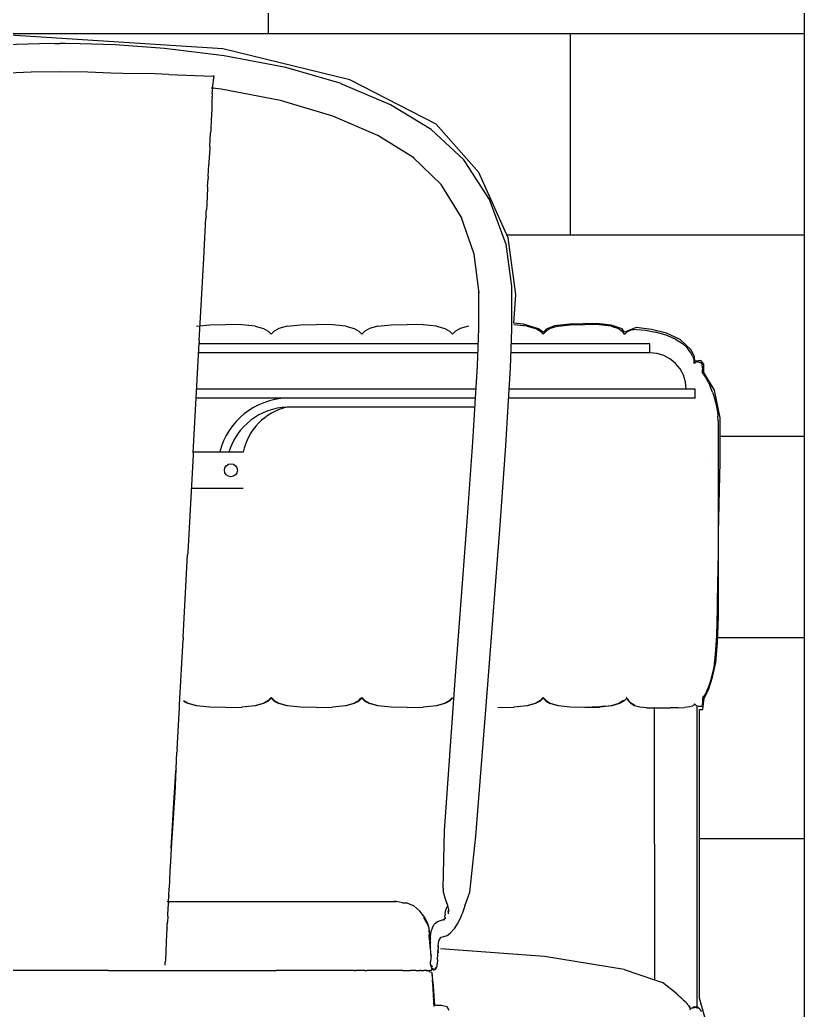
# Model space of a CAD drawing. Header units: millimetres. Extents: x 106699 to 122058, y 158555 to 162844.
# Drawn here: x 108601.27 to 108638.19, y 159706.25 to 159752.91 of the extents above; entities that cross this region are included whole.
import ezdxf

# ---------------------------------------------------------------- set-up
doc = ezdxf.new("R2010")
doc.units = ezdxf.units.MM
doc.layers.add('ahsap kesit on', color=40, linetype='Continuous', lineweight=20)
doc.layers.add('area', color=200, linetype='Continuous', plot=False)
doc.layers.add('S2000-002 Çizgi', color=7, linetype='Continuous')

# ---------------------------------------------------------------- blocks, each defined once
blk = doc.blocks.new('A$C058531cf')
at = {"layer": 'S2000-002 Çizgi'}
for p, q in [((104.031, 85.468), (102.394, 85.407)), ((104.741, 85.482), (104.031, 85.468)), ((104.741, 85.482), (104.986, 85.477)), ((105.232, 85.482), (104.986, 85.477)), ((105.941, 85.468), (105.232, 85.482)), ((107.579, 85.407), (105.941, 85.468)), ((109.915, 85.236), (107.579, 85.407)), ((112.718, 84.892), (109.915, 85.236)), ((115.612, 84.35), (112.718, 84.892)), ((103.639, 84.12), (102.56, 84.085)), ((104.968, 84.142), (103.639, 84.12)), ((106.297, 84.12), (104.968, 84.142)), ((107.376, 84.085), (106.297, 84.12)), ((107.954, 84.07), (107.376, 84.085)), ((109.476, 84.043), (107.954, 84.07)), ((109.783, 84.035), (109.476, 84.043)), ((110.118, 84.023), (109.783, 84.035)), ((110.118, 84.023), (112.176, 83.938)), ((118.222, 83.584), (115.612, 84.35)), ((112.198, 83.937), (112.176, 83.938)), ((112.189, 83.503), (112.199, 83.615)), ((112.217, 83.937), (112.198, 83.937)), ((112.199, 83.615), (112.21, 83.706)), ((112.21, 83.706), (112.219, 83.777)), ((112.232, 83.937), (112.217, 83.937)), ((112.219, 83.777), (112.226, 83.83)), ((112.226, 83.83), (112.232, 83.874)), ((112.238, 83.936), (112.232, 83.937)), ((112.235, 83.895), (112.232, 83.874)), ((112.235, 83.895), (112.236, 83.904)), ((112.236, 83.904), (112.238, 83.914)), ((112.24, 83.933), (112.238, 83.936)), ((112.238, 83.914), (112.239, 83.922)), ((112.239, 83.922), (112.24, 83.928)), ((112.24, 83.928), (112.24, 83.933)), ((118.259, 83.567), (118.222, 83.584)), ((120.551, 82.592), (118.259, 83.567)), ((112.129, 83.377), (112.11, 83.379)), ((112.161, 83.373), (112.147, 83.374)), ((112.157, 83.116), (112.15, 82.995)), ((112.157, 83.12), (112.158, 83.133)), ((112.157, 83.116), (112.157, 83.12)), ((112.158, 83.133), (112.168, 83.246)), ((112.168, 83.246), (112.178, 83.371)), ((112.178, 83.371), (112.169, 83.372)), ((112.178, 83.377), (112.189, 83.503)), ((112.178, 83.371), (112.178, 83.377)), ((112.581, 83.32), (112.178, 83.371)), ((115.368, 82.792), (112.581, 83.32)), ((112.14, 82.8), (112.137, 82.577)), ((112.148, 82.939), (112.14, 82.8)), ((112.148, 82.939), (112.15, 82.995)), ((117.835, 82.057), (115.368, 82.792)), ((122.462, 81.431), (120.551, 82.592)), ((112.129, 82.448), (112.117, 82.053)), ((112.137, 82.577), (112.129, 82.448)), ((112.111, 81.938), (112.084, 81.379)), ((112.117, 82.053), (112.111, 81.938)), ((119.947, 81.143), (117.835, 82.057)), ((112.043, 80.629), (112.077, 81.271)), ((112.084, 81.379), (112.077, 81.271)), ((123.996, 79.994), (122.462, 81.431)), ((121.591, 80.125), (119.947, 81.143)), ((112.037, 80.527), (112.002, 79.878)), ((112.043, 80.629), (112.037, 80.527)), ((112.002, 79.878), (111.997, 79.782)), ((121.665, 80.08), (121.591, 80.125)), ((122.927, 78.836), (121.591, 80.125)), ((124.036, 79.941), (123.996, 79.994)), ((125.202, 78.132), (124.036, 79.941)), ((111.966, 79.213), (111.997, 79.782)), ((111.939, 78.717), (111.961, 79.122)), ((111.966, 79.213), (111.961, 79.122)), ((111.934, 78.63), (111.918, 78.325)), ((111.939, 78.717), (111.934, 78.63)), ((123.872, 77.31), (122.927, 78.836)), ((111.899, 77.972), (111.894, 77.888)), ((111.913, 78.241), (111.899, 77.972)), ((111.918, 78.325), (111.913, 78.241)), ((125.944, 76.14), (125.202, 78.132)), ((111.864, 77.332), (111.876, 77.562)), ((111.876, 77.562), (111.881, 77.645)), ((111.894, 77.888), (111.881, 77.645)), ((111.776, 75.713), (111.859, 77.249)), ((111.864, 77.332), (111.859, 77.249)), ((123.926, 77.224), (123.872, 77.31)), ((124.492, 75.547), (123.872, 77.31)), ((125.984, 76.016), (125.944, 76.14)), ((111.545, 71.468), (111.771, 75.628)), ((111.771, 75.628), (111.776, 75.713)), ((126.255, 74.025), (125.984, 76.016)), ((124.705, 73.842), (124.492, 75.547)), ((124.702, 72.048), (124.705, 73.842)), ((124.718, 73.735), (124.705, 73.842)), ((126.257, 72.089), (126.255, 74.025)), ((124.635, 70.284), (124.702, 72.048)), ((126.19, 70.189), (126.255, 72.015)), ((126.255, 72.015), (126.257, 72.089)), ((111.545, 71.468), (111.54, 71.377)), ((111.259, 66.196), (111.54, 71.377)), ((124.675, 71.326), (111.537, 71.326)), ((132.758, 71.326), (126.23, 71.326)), ((124.659, 70.901), (111.514, 70.901)), ((132.758, 70.901), (126.215, 70.901)), ((124.532, 68.514), (124.635, 70.284)), ((126.086, 68.391), (126.19, 70.189)), ((124.572, 69.199), (111.422, 69.199)), ((134.885, 69.199), (126.133, 69.199)), ((124.548, 68.774), (111.399, 68.774)), ((134.885, 68.774), (126.108, 68.774)), ((124.522, 68.348), (115.689, 68.348)), ((124.419, 66.688), (124.532, 68.514)), ((125.972, 66.543), (126.086, 68.391)), ((124.152, 62.961), (124.419, 66.688)), ((125.702, 62.79), (125.972, 66.543)), ((111.253, 66.098), (111.004, 61.497)), ((111.259, 66.196), (111.253, 66.098)), ((113.613, 66.221), (111.26, 66.221)), ((113.613, 64.519), (111.168, 64.519)), ((123.586, 55.486), (124.152, 62.961)), ((125.132, 55.276), (125.702, 62.79)), ((110.787, 57.502), (110.998, 61.391)), ((111.004, 61.497), (110.998, 61.391)), ((110.787, 57.502), (110.78, 57.387)), ((110.615, 54.343), (110.78, 57.387)), ((123.095, 48.388), (123.586, 55.486)), ((124.559, 48.134), (125.132, 55.276)), ((110.5, 52.214), (110.608, 54.217)), ((110.608, 54.217), (110.615, 54.343)), ((110.45, 51.308), (110.492, 52.097)), ((110.5, 52.214), (110.492, 52.097)), ((110.354, 49.701), (110.423, 50.931)), ((110.43, 50.944), (110.403, 50.44)), ((110.423, 50.931), (110.443, 51.241)), ((110.443, 51.241), (110.43, 50.944)), ((110.45, 51.308), (110.443, 51.241)), ((110.403, 50.44), (110.36, 49.697)), ((110.36, 49.697), (110.23, 47.568)), ((110.29, 48.612), (110.354, 49.701)), ((110.23, 47.568), (110.29, 48.612)), ((123.026, 45.682), (123.095, 48.388)), ((124.276, 45.498), (124.559, 48.134)), ((110.226, 47.559), (110.191, 46.931)), ((110.23, 47.568), (110.226, 47.559)), ((110.188, 46.917), (110.166, 46.501)), ((110.191, 46.931), (110.188, 46.917)), ((110.163, 46.482), (110.144, 46.073)), ((110.166, 46.501), (110.163, 46.482)), ((110.141, 46.052), (110.125, 45.677)), ((110.144, 46.073), (110.141, 46.052)), ((110.101, 45.051), (110.111, 45.29)), ((110.112, 45.338), (110.111, 45.294)), ((110.111, 45.29), (110.111, 45.294)), ((110.112, 45.338), (110.123, 45.648)), ((110.123, 45.648), (110.125, 45.677)), ((123.026, 45.682), (123.025, 45.561)), ((123.118, 45.217), (123.025, 45.561)), ((124.07, 44.922), (124.276, 45.498)), ((110.037, 45.051), (110.053, 45.051)), ((110.068, 45.051), (110.091, 45.051)), ((110.081, 44.678), (110.098, 44.979)), ((110.097, 45.051), (110.101, 45.051)), ((110.1, 45.023), (110.098, 44.979)), ((110.1, 45.023), (110.101, 45.051)), ((110.101, 45.051), (120.685, 45.051)), ((120.685, 45.051), (120.689, 45.049)), ((120.689, 45.049), (120.696, 45.051)), ((120.699, 45.048), (120.694, 45.049)), ((120.696, 45.051), (120.702, 45.048)), ((120.705, 45.048), (120.699, 45.048)), ((120.702, 45.048), (120.699, 45.048)), ((120.702, 45.048), (120.705, 45.048)), ((120.705, 45.048), (120.711, 45.051)), ((120.714, 45.047), (120.71, 45.047)), ((120.711, 45.051), (120.714, 45.047)), ((120.714, 45.047), (120.719, 45.046)), ((120.719, 45.046), (120.721, 45.05)), ((120.725, 45.045), (120.719, 45.046)), ((120.721, 45.05), (120.726, 45.051)), ((120.725, 45.045), (120.721, 45.05)), ((120.725, 45.045), (120.722, 45.046)), ((120.73, 45.046), (120.725, 45.045)), ((120.726, 45.051), (120.732, 45.048)), ((120.732, 45.048), (120.73, 45.046)), ((120.732, 45.048), (120.736, 45.048)), ((120.736, 45.048), (120.74, 45.051)), ((120.74, 45.051), (120.743, 45.047)), ((120.743, 45.047), (120.748, 45.047)), ((120.748, 45.047), (120.75, 45.051)), ((120.752, 45.048), (120.748, 45.047)), ((120.752, 45.048), (120.75, 45.051)), ((120.75, 45.051), (120.755, 45.049)), ((120.758, 45.047), (120.752, 45.048)), ((120.755, 45.049), (120.76, 45.051)), ((120.76, 45.051), (120.758, 45.047)), ((120.762, 45.048), (120.758, 45.047)), ((120.76, 45.051), (120.762, 45.048)), ((120.762, 45.048), (120.767, 45.048)), ((120.767, 45.048), (120.773, 45.051)), ((120.767, 45.048), (120.781, 45.048)), ((120.773, 45.051), (120.778, 45.05)), ((120.778, 45.05), (120.781, 45.048)), ((120.787, 45.051), (120.781, 45.048)), ((120.781, 45.048), (120.784, 45.05)), ((120.784, 45.05), (120.787, 45.051)), ((120.79, 45.049), (120.787, 45.051)), ((120.787, 45.051), (120.793, 45.05)), ((120.793, 45.05), (120.79, 45.049)), ((120.793, 45.05), (120.796, 45.051)), ((120.799, 45.049), (120.793, 45.05)), ((120.796, 45.051), (120.804, 45.051)), ((120.804, 45.051), (120.799, 45.049)), ((120.804, 45.051), (120.823, 45.051)), ((121.119, 44.999), (120.823, 45.051)), ((121.119, 44.999), (121.286, 44.999)), ((121.649, 44.845), (121.286, 44.999)), ((121.933, 44.605), (121.649, 44.845)), ((123.242, 44.868), (123.118, 45.217)), ((123.166, 44.701), (123.242, 44.868)), ((123.292, 44.667), (123.242, 44.868)), ((124.043, 44.85), (123.913, 44.466)), ((124.043, 44.85), (124.07, 44.922)), ((110.061, 44.362), (110.045, 44.082)), ((110.061, 44.362), (110.066, 44.443)), ((110.066, 44.443), (110.068, 44.479)), ((110.068, 44.479), (110.081, 44.678)), ((122.159, 44.299), (121.933, 44.605)), ((123.116, 44.464), (123.107, 44.38)), ((123.121, 44.301), (123.107, 44.38)), ((123.116, 44.464), (123.138, 44.631)), ((123.166, 44.701), (123.138, 44.631)), ((123.26, 44.563), (123.294, 44.658)), ((123.271, 44.47), (123.294, 44.658)), ((123.294, 44.658), (123.292, 44.667)), ((123.3, 44.635), (123.294, 44.658)), ((123.298, 44.627), (123.3, 44.635)), ((123.311, 44.591), (123.298, 44.627)), ((123.834, 44.27), (123.913, 44.466)), ((110.031, 43.809), (110.041, 43.994)), ((110.042, 44.012), (110.041, 44.004)), ((110.041, 43.994), (110.041, 44.004)), ((110.042, 44.012), (110.045, 44.072)), ((110.045, 44.075), (110.045, 44.082)), ((110.045, 44.078), (110.045, 44.082)), ((110.045, 44.072), (110.045, 44.078)), ((110.045, 44.075), (110.045, 44.078)), ((110.045, 44.072), (110.045, 44.075)), ((122.296, 44.004), (122.117, 44.299)), ((122.293, 44.004), (122.117, 44.299)), ((122.296, 44.004), (122.12, 44.299)), ((122.296, 44.004), (122.125, 44.299)), ((122.299, 44.004), (122.125, 44.299)), ((122.299, 44.004), (122.129, 44.299)), ((122.299, 44.004), (122.134, 44.299)), ((122.299, 44.004), (122.137, 44.299)), ((122.305, 44.003), (122.14, 44.299)), ((122.299, 44.004), (122.14, 44.299)), ((122.305, 44.003), (122.144, 44.299)), ((122.305, 44.003), (122.148, 44.299)), ((122.309, 44.004), (122.153, 44.299)), ((122.305, 44.003), (122.153, 44.299)), ((122.309, 44.004), (122.159, 44.299)), ((122.359, 43.797), (122.293, 44.004)), ((122.359, 43.797), (122.296, 44.004)), ((122.359, 43.797), (122.299, 44.004)), ((122.366, 43.795), (122.299, 44.004)), ((122.366, 43.795), (122.305, 44.003)), ((122.366, 43.795), (122.309, 44.004)), ((122.502, 43.795), (122.601, 43.966)), ((122.625, 43.996), (122.601, 43.966)), ((122.625, 43.996), (122.757, 44.116)), ((122.757, 44.116), (122.906, 44.162)), ((122.906, 44.162), (123.048, 44.204)), ((123.026, 44.177), (123.048, 44.204)), ((123.048, 44.204), (123.072, 44.228)), ((123.072, 44.228), (123.113, 44.273)), ((123.089, 44.167), (123.102, 44.237)), ((123.112, 44.26), (123.102, 44.237)), ((123.112, 44.26), (123.113, 44.273)), ((123.113, 44.273), (123.117, 44.278)), ((123.121, 44.301), (123.116, 44.285)), ((123.117, 44.278), (123.116, 44.285)), ((123.123, 44.256), (123.117, 44.278)), ((123.123, 44.256), (123.121, 44.231)), ((123.569, 43.804), (123.698, 43.995)), ((123.698, 43.995), (123.834, 44.27)), ((109.996, 43.175), (110.029, 43.785)), ((110.029, 43.785), (110.03, 43.795)), ((110.031, 43.809), (110.03, 43.795)), ((122.363, 43.795), (122.359, 43.797)), ((122.372, 43.627), (122.359, 43.797)), ((122.36, 43.606), (122.375, 43.528)), ((122.379, 43.627), (122.363, 43.795)), ((122.372, 43.627), (122.363, 43.795)), ((122.379, 43.627), (122.366, 43.795)), ((122.37, 43.438), (122.372, 43.467)), ((122.37, 43.438), (122.371, 43.429)), ((122.371, 43.429), (122.371, 43.425)), ((122.371, 43.425), (122.374, 43.401)), ((122.379, 43.624), (122.372, 43.627)), ((122.376, 43.624), (122.372, 43.627)), ((122.373, 43.49), (122.372, 43.477)), ((122.375, 43.477), (122.372, 43.473)), ((122.372, 43.477), (122.372, 43.473)), ((122.372, 43.477), (122.376, 43.473)), ((122.372, 43.473), (122.372, 43.467)), ((122.372, 43.469), (122.376, 43.473)), ((122.372, 43.467), (122.376, 43.464)), ((122.374, 43.494), (122.373, 43.49)), ((122.377, 43.493), (122.373, 43.49)), ((122.373, 43.49), (122.375, 43.477)), ((122.381, 43.51), (122.374, 43.514)), ((122.374, 43.505), (122.374, 43.514)), ((122.377, 43.499), (122.374, 43.505)), ((122.377, 43.499), (122.374, 43.494)), ((122.376, 43.249), (122.374, 43.401)), ((122.38, 43.391), (122.374, 43.401)), ((122.375, 43.606), (122.379, 43.616)), ((122.375, 43.606), (122.383, 43.565)), ((122.382, 43.529), (122.375, 43.528)), ((122.375, 43.477), (122.383, 43.474)), ((122.375, 43.477), (122.381, 43.472)), ((122.376, 43.624), (122.379, 43.616)), ((122.376, 43.473), (122.381, 43.469)), ((122.376, 43.464), (122.381, 43.411)), ((122.377, 43.493), (122.377, 43.499)), ((122.381, 43.411), (122.377, 43.401)), ((122.38, 43.391), (122.377, 43.401)), ((122.379, 43.624), (122.379, 43.627)), ((122.379, 43.624), (122.379, 43.616)), ((122.379, 43.616), (122.379, 43.606)), ((122.379, 43.606), (122.383, 43.565)), ((122.381, 43.51), (122.383, 43.515)), ((122.381, 43.506), (122.381, 43.51)), ((122.381, 43.506), (122.384, 43.509)), ((122.381, 43.506), (122.381, 43.502)), ((122.385, 43.505), (122.381, 43.502)), ((122.381, 43.497), (122.381, 43.502)), ((122.388, 43.494), (122.381, 43.497)), ((122.383, 43.474), (122.381, 43.469)), ((122.381, 43.469), (122.387, 43.471)), ((122.381, 43.469), (122.382, 43.466)), ((122.381, 43.411), (122.381, 43.401)), ((122.383, 43.565), (122.382, 43.553)), ((122.382, 43.553), (122.384, 43.548)), ((122.383, 43.544), (122.382, 43.536)), ((122.382, 43.536), (122.384, 43.531)), ((122.384, 43.531), (122.382, 43.529)), ((122.384, 43.524), (122.382, 43.529)), ((122.382, 43.529), (122.383, 43.522)), ((122.382, 43.466), (122.387, 43.463)), ((122.384, 43.463), (122.382, 43.466)), ((122.384, 43.548), (122.383, 43.544)), ((122.386, 43.528), (122.383, 43.522)), ((122.383, 43.522), (122.383, 43.515)), ((122.387, 43.51), (122.383, 43.515)), ((122.383, 43.515), (122.387, 43.514)), ((122.384, 43.509), (122.383, 43.515)), ((122.383, 43.474), (122.388, 43.475)), ((122.384, 43.463), (122.383, 43.458)), ((122.383, 43.458), (122.384, 43.455)), ((122.384, 43.531), (122.386, 43.528)), ((122.387, 43.521), (122.384, 43.524)), ((122.384, 43.463), (122.388, 43.459)), ((122.384, 43.455), (122.388, 43.459)), ((122.384, 43.455), (122.389, 43.457)), ((122.384, 43.452), (122.384, 43.455)), ((122.385, 43.505), (122.387, 43.51)), ((122.386, 43.528), (122.387, 43.521)), ((122.386, 43.482), (122.387, 43.49)), ((122.388, 43.475), (122.386, 43.482)), ((122.387, 43.521), (122.387, 43.514)), ((122.387, 43.51), (122.387, 43.514)), ((122.388, 43.507), (122.387, 43.514)), ((122.388, 43.507), (122.387, 43.51)), ((122.387, 43.49), (122.388, 43.494)), ((122.387, 43.471), (122.39, 43.467)), ((122.387, 43.463), (122.39, 43.467)), ((122.387, 43.463), (122.391, 43.46)), ((122.388, 43.459), (122.387, 43.463)), ((122.387, 43.446), (122.391, 43.45)), ((122.388, 43.442), (122.387, 43.446)), ((122.387, 43.446), (122.392, 43.44)), ((122.389, 43.439), (122.387, 43.446)), ((122.388, 43.503), (122.388, 43.507)), ((122.388, 43.497), (122.388, 43.503)), ((122.388, 43.494), (122.388, 43.497)), ((122.389, 43.487), (122.388, 43.494)), ((122.388, 43.481), (122.389, 43.487)), ((122.389, 43.473), (122.388, 43.481)), ((122.388, 43.459), (122.391, 43.46)), ((122.39, 43.467), (122.389, 43.473)), ((122.389, 43.457), (122.391, 43.45)), ((122.39, 43.467), (122.391, 43.46)), ((122.392, 43.44), (122.39, 43.436)), ((122.39, 43.436), (122.392, 43.43)), ((122.391, 43.46), (122.392, 43.454)), ((122.391, 43.46), (122.393, 43.456)), ((122.393, 43.456), (122.391, 43.45)), ((122.392, 43.454), (122.391, 43.45)), ((122.393, 43.426), (122.392, 43.43)), ((122.393, 43.456), (122.396, 43.455)), ((122.393, 43.426), (122.402, 43.395)), ((122.393, 43.426), (122.414, 43.396)), ((122.393, 43.426), (122.41, 43.396)), ((122.396, 43.455), (122.414, 43.396)), ((122.414, 43.346), (122.402, 43.395)), ((122.42, 43.346), (122.41, 43.396)), ((122.426, 43.354), (122.414, 43.396)), ((122.426, 43.354), (122.44, 43.541)), ((122.44, 43.541), (122.487, 43.74)), ((122.502, 43.795), (122.487, 43.74)), ((122.929, 43.369), (123.058, 43.407)), ((123.058, 43.407), (123.207, 43.449)), ((123.207, 43.449), (123.356, 43.565)), ((123.356, 43.565), (123.387, 43.591)), ((123.387, 43.591), (123.534, 43.755)), ((123.534, 43.755), (123.569, 43.804)), ((109.993, 43.116), (109.949, 42.311)), ((109.994, 43.145), (109.993, 43.116)), ((109.996, 43.175), (109.994, 43.145)), ((122.376, 43.249), (122.399, 43.11)), ((122.38, 43.391), (122.38, 43.381)), ((122.38, 43.381), (122.383, 43.279)), ((122.396, 43.108), (122.401, 43.113)), ((122.399, 43.11), (122.396, 43.108)), ((122.397, 43.096), (122.396, 43.108)), ((122.4, 43.096), (122.396, 43.108)), ((122.397, 43.096), (122.397, 43.072)), ((122.398, 43.069), (122.397, 43.072)), ((122.398, 43.055), (122.398, 43.069)), ((122.398, 43.055), (122.408, 43.033)), ((122.399, 43.11), (122.401, 43.113)), ((122.403, 43.096), (122.399, 43.11)), ((122.399, 43.11), (122.4, 43.096)), ((122.4, 43.096), (122.408, 43.033)), ((122.401, 43.113), (122.401, 43.138)), ((122.401, 43.023), (122.406, 43.03)), ((122.403, 43.243), (122.406, 43.249)), ((122.403, 43.243), (122.404, 43.249)), ((122.403, 43.243), (122.403, 43.224)), ((122.403, 43.224), (122.403, 43.228)), ((122.403, 43.216), (122.403, 43.224)), ((122.407, 43.178), (122.403, 43.216)), ((122.403, 43.096), (122.408, 43.033)), ((122.412, 42.993), (122.403, 43.003)), ((122.404, 43.266), (122.404, 43.28)), ((122.404, 43.266), (122.404, 43.269)), ((122.404, 43.253), (122.404, 43.266)), ((122.406, 43.249), (122.404, 43.253)), ((122.406, 43.03), (122.408, 43.033)), ((122.406, 43.03), (122.409, 43.023)), ((122.408, 43.175), (122.407, 43.178)), ((122.409, 43.023), (122.407, 43.019)), ((122.411, 43.008), (122.407, 43.019)), ((122.41, 43.151), (122.408, 43.175)), ((122.408, 43.033), (122.415, 43.044)), ((122.409, 43.023), (122.415, 43.028)), ((122.409, 43.02), (122.415, 43.028)), ((122.409, 43.023), (122.409, 43.02)), ((122.411, 43.008), (122.409, 43.02)), ((122.411, 43.132), (122.41, 43.151)), ((122.41, 43.003), (122.411, 43.008)), ((122.414, 42.997), (122.41, 43.003)), ((122.411, 43.107), (122.411, 43.132)), ((122.417, 43.097), (122.411, 43.107)), ((122.412, 43.004), (122.411, 43.008)), ((122.414, 42.997), (122.412, 43.004)), ((122.414, 43.002), (122.412, 43.004)), ((122.416, 42.984), (122.412, 42.993)), ((122.423, 43.259), (122.414, 43.346)), ((122.419, 43.064), (122.414, 43.059)), ((122.414, 43.059), (122.415, 43.063)), ((122.42, 43.057), (122.414, 43.059)), ((122.414, 43.059), (122.415, 43.057)), ((122.42, 43), (122.414, 43.002)), ((122.414, 42.892), (122.417, 42.971)), ((122.42, 43.077), (122.415, 43.072)), ((122.419, 43.068), (122.415, 43.072)), ((122.415, 43.068), (122.419, 43.072)), ((122.415, 43.072), (122.415, 43.068)), ((122.415, 43.068), (122.416, 43.07)), ((122.415, 43.063), (122.419, 43.068)), ((122.415, 43.063), (122.415, 43.068)), ((122.42, 43.06), (122.415, 43.063)), ((122.415, 43.057), (122.42, 43.06)), ((122.42, 43.053), (122.415, 43.057)), ((122.416, 43.05), (122.415, 43.057)), ((122.415, 43.044), (122.42, 43.049)), ((122.415, 43.031), (122.42, 43.035)), ((122.415, 43.031), (122.416, 43.034)), ((122.42, 43.03), (122.415, 43.031)), ((122.415, 43.028), (122.415, 43.031)), ((122.419, 43.026), (122.415, 43.031)), ((122.416, 43.076), (122.417, 43.081)), ((122.42, 43.077), (122.416, 43.07)), ((122.416, 43.07), (122.419, 43.064)), ((122.42, 43.049), (122.416, 43.053)), ((122.42, 43.049), (122.416, 43.05)), ((122.416, 43.034), (122.42, 43.039)), ((122.42, 43.03), (122.416, 43.034)), ((122.42, 42.992), (122.416, 42.984)), ((122.417, 42.971), (122.416, 42.984)), ((122.417, 43.097), (122.424, 43.106)), ((122.417, 43.097), (122.417, 43.081)), ((122.417, 43.09), (122.417, 43.097)), ((122.42, 43.077), (122.417, 43.081)), ((122.42, 43.053), (122.417, 43.059)), ((122.419, 43.072), (122.42, 43.077)), ((122.419, 43.072), (122.419, 43.068)), ((122.419, 43.064), (122.419, 43.068)), ((122.42, 43.06), (122.419, 43.064)), ((122.419, 43.026), (122.42, 43.03)), ((122.419, 43.023), (122.42, 43.03)), ((122.419, 43.023), (122.419, 43.026)), ((122.419, 43.017), (122.419, 43.023)), ((122.419, 43.013), (122.419, 43.017)), ((122.42, 43.011), (122.419, 43.013)), ((122.425, 43.333), (122.42, 43.346)), ((122.42, 43.166), (122.423, 43.252)), ((122.42, 43.053), (122.42, 43.06)), ((122.42, 43.053), (122.42, 43.057)), ((122.42, 43.049), (122.42, 43.053)), ((122.42, 43.049), (122.42, 43.039)), ((122.42, 43.035), (122.42, 43.039)), ((122.42, 43), (122.42, 43.011)), ((122.42, 42.997), (122.42, 43)), ((122.421, 42.989), (122.42, 42.997)), ((122.42, 42.992), (122.42, 42.997)), ((122.421, 42.989), (122.42, 42.992)), ((122.428, 42.938), (122.421, 42.989)), ((122.423, 43.349), (122.426, 43.354)), ((122.423, 43.349), (122.423, 43.345)), ((122.425, 43.333), (122.423, 43.345)), ((122.423, 43.259), (122.424, 43.313)), ((122.423, 43.252), (122.423, 43.259)), ((122.428, 43.157), (122.423, 43.252)), ((122.425, 43.333), (122.424, 43.313)), ((122.437, 43.252), (122.424, 43.313)), ((122.433, 43.252), (122.424, 43.313)), ((122.424, 43.106), (122.428, 43.157)), ((122.428, 42.924), (122.428, 42.938)), ((122.428, 42.924), (122.428, 42.928)), ((122.429, 43.085), (122.435, 43.106)), ((122.429, 43.085), (122.432, 43.105)), ((122.429, 43.065), (122.429, 43.085)), ((122.432, 43.105), (122.438, 43.154)), ((122.437, 43.233), (122.433, 43.252)), ((122.434, 43.157), (122.437, 43.16)), ((122.438, 43.154), (122.434, 43.157)), ((122.435, 43.207), (122.437, 43.233)), ((122.435, 43.193), (122.435, 43.207)), ((122.436, 43.179), (122.435, 43.193)), ((122.435, 43.106), (122.437, 43.156)), ((122.435, 43.106), (122.438, 43.154)), ((122.436, 43.176), (122.436, 43.179)), ((122.437, 43.168), (122.436, 43.176)), ((122.437, 43.233), (122.437, 43.252)), ((122.437, 43.16), (122.437, 43.168)), ((122.437, 43.156), (122.437, 43.16)), ((122.76, 42.945), (122.776, 42.919)), ((122.797, 42.972), (122.787, 42.808)), ((122.797, 42.972), (122.804, 43.094)), ((122.804, 43.094), (122.822, 43.192)), ((122.812, 43.168), (122.822, 43.192)), ((122.822, 43.192), (122.862, 43.293)), ((122.84, 43.268), (122.862, 43.293)), ((122.862, 43.293), (122.929, 43.369)), ((122.428, 42.918), (122.428, 42.924)), ((122.429, 42.914), (122.428, 42.918)), ((122.428, 42.909), (122.429, 42.914)), ((122.428, 42.909), (122.428, 42.901)), ((122.431, 42.896), (122.428, 42.901)), ((122.429, 42.893), (122.431, 42.896)), ((122.429, 42.888), (122.432, 42.893)), ((122.429, 42.888), (122.429, 42.893)), ((122.429, 42.888), (122.43, 42.874)), ((122.433, 42.875), (122.429, 42.888)), ((122.429, 42.87), (122.433, 42.875)), ((122.429, 42.87), (122.43, 42.874)), ((122.433, 42.819), (122.429, 42.87)), ((122.433, 42.872), (122.43, 42.874)), ((122.432, 42.893), (122.431, 42.896)), ((122.433, 42.872), (122.433, 42.875)), ((122.433, 42.819), (122.433, 42.872)), ((122.444, 42.703), (122.433, 42.819)), ((122.442, 42.701), (122.433, 42.819)), ((122.446, 42.694), (122.442, 42.701)), ((122.442, 42.689), (122.446, 42.694)), ((122.446, 42.684), (122.442, 42.689)), ((122.446, 42.694), (122.444, 42.703)), ((122.445, 42.649), (122.446, 42.68)), ((122.45, 42.595), (122.445, 42.649)), ((122.446, 42.691), (122.446, 42.694)), ((122.446, 42.684), (122.446, 42.691)), ((122.446, 42.686), (122.446, 42.691)), ((122.446, 42.68), (122.446, 42.684)), ((122.446, 42.673), (122.446, 42.68)), ((122.452, 42.575), (122.45, 42.595)), ((122.452, 42.564), (122.452, 42.575)), ((122.454, 42.561), (122.452, 42.564)), ((122.454, 42.561), (122.457, 42.534)), ((122.455, 42.528), (122.457, 42.534)), ((122.462, 42.477), (122.455, 42.528)), ((122.459, 42.477), (122.455, 42.528)), ((122.457, 42.534), (122.457, 42.541)), ((122.459, 42.473), (122.457, 42.449)), ((122.459, 42.473), (122.462, 42.477)), ((122.459, 42.473), (122.459, 42.477)), ((122.767, 42.613), (122.762, 42.608)), ((122.766, 42.404), (122.771, 42.496)), ((122.767, 42.613), (122.779, 42.634)), ((122.771, 42.496), (122.777, 42.593)), ((122.776, 42.919), (122.781, 42.895)), ((122.777, 42.593), (122.779, 42.634)), ((122.779, 42.634), (122.783, 42.641)), ((122.782, 42.707), (122.784, 42.754)), ((122.783, 42.641), (122.782, 42.707)), ((122.792, 42.685), (122.783, 42.641)), ((122.784, 42.754), (122.787, 42.784)), ((122.794, 42.775), (122.787, 42.808)), ((122.787, 42.784), (122.787, 42.808)), ((122.792, 42.685), (122.794, 42.775)), ((109.932, 42.056), (109.933, 42.072)), ((109.933, 42.072), (109.937, 42.135)), ((109.937, 42.135), (109.939, 42.161)), ((109.939, 42.161), (109.943, 42.219)), ((109.949, 42.311), (109.943, 42.219)), ((122.432, 42.108), (122.434, 42.146)), ((122.432, 42.108), (122.435, 42.085)), ((122.432, 42.083), (122.435, 42.085)), ((122.441, 42.062), (122.432, 42.083)), ((122.434, 42.146), (122.436, 42.15)), ((122.441, 42.062), (122.435, 42.085)), ((122.436, 42.156), (122.437, 42.196)), ((122.436, 42.15), (122.436, 42.156)), ((122.437, 42.213), (122.438, 42.235)), ((122.437, 42.196), (122.437, 42.213)), ((122.438, 42.235), (122.456, 42.367)), ((122.458, 41.983), (122.441, 42.062)), ((122.441, 42.062), (122.461, 41.984)), ((122.454, 42.373), (122.459, 42.386)), ((122.454, 42.373), (122.456, 42.386)), ((122.456, 42.367), (122.454, 42.373)), ((122.456, 42.415), (122.457, 42.449)), ((122.457, 42.411), (122.456, 42.415)), ((122.456, 42.386), (122.457, 42.411)), ((122.459, 42.386), (122.457, 42.411)), ((122.506, 41.992), (122.491, 42.05)), ((122.731, 42.002), (122.717, 41.957)), ((122.731, 42.002), (122.739, 42.027)), ((122.739, 42.027), (122.75, 42.108)), ((122.76, 42.303), (122.75, 42.108)), ((122.76, 42.303), (122.766, 42.404)), ((107.222, 41.811), (96.244, 41.811)), ((107.265, 41.811), (107.222, 41.811)), ((107.271, 41.811), (107.265, 41.811)), ((107.271, 41.811), (115.149, 41.811)), ((115.149, 41.811), (115.153, 41.811)), ((115.153, 41.811), (115.157, 41.811)), ((118.843, 41.811), (115.157, 41.811)), ((118.843, 41.811), (118.904, 41.811)), ((118.992, 41.811), (118.904, 41.811)), ((119.334, 41.811), (118.992, 41.811)), ((119.334, 41.811), (119.428, 41.811)), ((120.648, 41.811), (119.428, 41.811)), ((120.685, 41.811), (120.648, 41.811)), ((121.122, 41.811), (120.685, 41.811)), ((121.122, 41.811), (121.147, 41.811)), ((121.147, 41.811), (121.185, 41.811)), ((121.185, 41.811), (121.391, 41.811)), ((121.391, 41.811), (121.468, 41.81)), ((121.686, 41.811), (121.468, 41.81)), ((121.742, 41.811), (121.686, 41.811)), ((121.742, 41.811), (121.77, 41.811)), ((121.77, 41.811), (121.811, 41.811)), ((121.811, 41.811), (121.824, 41.81)), ((121.824, 41.81), (121.843, 41.811)), ((121.843, 41.811), (121.851, 41.811)), ((121.851, 41.811), (121.855, 41.811)), ((121.855, 41.811), (121.875, 41.811)), ((121.875, 41.811), (121.887, 41.811)), ((121.887, 41.811), (121.907, 41.811)), ((121.914, 41.811), (121.907, 41.811)), ((121.914, 41.811), (121.92, 41.811)), ((121.928, 41.811), (121.92, 41.811)), ((121.974, 41.811), (121.928, 41.811)), ((121.992, 41.811), (121.974, 41.811)), ((121.995, 41.811), (121.992, 41.811)), ((121.995, 41.811), (122.019, 41.811)), ((122.019, 41.811), (122.028, 41.811)), ((122.028, 41.811), (122.08, 41.81)), ((122.08, 41.81), (122.121, 41.811)), ((122.13, 41.811), (122.121, 41.811)), ((122.148, 41.811), (122.13, 41.811)), ((122.225, 41.811), (122.148, 41.811)), ((122.225, 41.811), (122.234, 41.81)), ((122.251, 41.811), (122.234, 41.81)), ((122.251, 41.811), (122.257, 41.811)), ((122.257, 41.811), (122.264, 41.811)), ((122.264, 41.811), (122.275, 41.811)), ((122.275, 41.811), (122.28, 41.811)), ((122.28, 41.811), (122.286, 41.811)), ((122.293, 41.811), (122.286, 41.811)), ((122.286, 41.811), (122.289, 41.811)), ((122.289, 41.811), (122.293, 41.811)), ((122.293, 41.811), (122.296, 41.811)), ((122.296, 41.811), (122.3, 41.811)), ((122.3, 41.811), (122.306, 41.811)), ((122.306, 41.811), (122.309, 41.811)), ((122.309, 41.811), (122.312, 41.811)), ((122.312, 41.811), (122.328, 41.811)), ((122.328, 41.811), (122.331, 41.811)), ((122.331, 41.811), (122.337, 41.811)), ((122.337, 41.811), (122.353, 41.811)), ((122.359, 41.746), (122.337, 41.811)), ((122.379, 41.811), (122.353, 41.811)), ((122.423, 41.725), (122.359, 41.746)), ((122.379, 41.811), (122.476, 41.823)), ((122.488, 41.712), (122.423, 41.725)), ((122.491, 41.918), (122.458, 41.983)), ((122.461, 41.984), (122.491, 41.918)), ((122.476, 41.823), (122.505, 41.861)), ((122.512, 41.673), (122.488, 41.712)), ((122.508, 41.673), (122.488, 41.712)), ((122.491, 41.918), (122.492, 41.915)), ((122.492, 41.915), (122.527, 41.868)), ((122.505, 41.861), (122.492, 41.915)), ((122.505, 41.569), (122.507, 41.621)), ((122.516, 41.97), (122.506, 41.992)), ((122.507, 41.621), (122.508, 41.673)), ((122.507, 41.621), (122.512, 41.673)), ((122.511, 41.621), (122.512, 41.673)), ((122.513, 41.569), (122.511, 41.621)), ((122.517, 41.569), (122.511, 41.621)), ((122.515, 41.621), (122.512, 41.673)), ((122.52, 41.569), (122.515, 41.621)), ((122.517, 41.569), (122.515, 41.621)), ((122.521, 41.497), (122.517, 41.569)), ((122.521, 41.497), (122.52, 41.569)), ((122.527, 41.868), (122.567, 41.84)), ((122.566, 41.882), (122.55, 41.905)), ((122.567, 41.84), (122.607, 41.831)), ((122.607, 41.831), (122.645, 41.845)), ((122.61, 41.853), (122.608, 41.854)), ((122.642, 41.87), (122.637, 41.862)), ((122.645, 41.845), (122.68, 41.878)), ((122.66, 41.906), (122.656, 41.899)), ((122.675, 41.949), (122.669, 41.932)), ((122.68, 41.878), (122.709, 41.932)), ((122.709, 41.932), (122.717, 41.957)), ((122.521, 41.477), (122.521, 41.497)), ((122.524, 41.444), (122.521, 41.477)), ((122.525, 41.438), (122.522, 41.433)), ((122.522, 41.433), (122.525, 41.429)), ((122.525, 41.438), (122.524, 41.444)), ((122.525, 41.429), (122.525, 41.426)), ((122.525, 41.426), (122.525, 41.418)), ((122.525, 41.418), (122.525, 41.415)), ((122.525, 41.415), (122.526, 41.407)), ((122.526, 41.407), (122.526, 41.398)), ((122.526, 41.398), (122.526, 41.394)), ((122.526, 41.394), (122.527, 41.373)), ((122.528, 41.356), (122.527, 41.373)), ((122.54, 41.292), (122.528, 41.356)), ((122.543, 41.15), (122.528, 41.356)), ((122.54, 41.292), (122.621, 40.191)), ((122.54, 41.139), (122.542, 41.144)), ((122.54, 41.136), (122.54, 41.139)), ((122.542, 41.135), (122.54, 41.139)), ((122.542, 41.144), (122.543, 41.15)), ((122.542, 41.144), (122.543, 41.14)), ((122.542, 41.135), (122.543, 41.14)), ((122.544, 41.107), (122.542, 41.135)), ((122.544, 41.107), (122.544, 41.073)), ((122.545, 41.054), (122.544, 41.073)), ((122.545, 41.054), (122.546, 41.018)), ((122.547, 41.002), (122.546, 41.018)), ((122.551, 40.989), (122.547, 41.002)), ((122.548, 40.969), (122.551, 40.989)), ((122.548, 40.969), (122.551, 40.916)), ((122.562, 40.838), (122.551, 40.989)), ((122.551, 40.916), (122.553, 40.888)), ((122.562, 40.838), (122.553, 40.888)), ((122.562, 40.817), (122.559, 40.839)), ((122.562, 40.838), (122.562, 40.817)), ((122.564, 40.797), (122.562, 40.817)), ((122.564, 40.791), (122.564, 40.797)), ((122.564, 40.755), (122.564, 40.791)), ((122.574, 40.639), (122.564, 40.755)), ((122.568, 40.64), (122.564, 40.755)), ((122.572, 40.533), (122.568, 40.64)), ((122.575, 40.601), (122.574, 40.639)), ((122.582, 40.504), (122.575, 40.601)), ((122.572, 40.519), (122.572, 40.533)), ((122.576, 40.44), (122.577, 40.446)), ((122.576, 40.44), (122.587, 40.259)), ((122.582, 40.504), (122.584, 40.46)), ((122.589, 40.385), (122.584, 40.46)), ((122.594, 40.128), (122.587, 40.259)), ((122.589, 40.385), (122.592, 40.328)), ((122.595, 40.284), (122.592, 40.328)), ((122.593, 40.117), (122.594, 40.128)), ((122.595, 40.284), (122.598, 40.217)), ((122.599, 40.203), (122.598, 40.217)), ((122.599, 40.197), (122.599, 40.203)), ((122.621, 40.191), (122.599, 40.203)), ((122.621, 40.191), (122.622, 40.183)), ((122.688, 40.153), (122.621, 40.191)), ((122.948, 40.148), (122.688, 40.153)), ((123.21, 40.098), (122.948, 40.148)), ((123.305, 39.914), (123.21, 40.098))]:
    blk.add_line(p, q, dxfattribs=at)
at = {"layer": 'S2000-002 Çizgi', "color": 8, "true_color": 0x7a7a7a}
for p, q in [((111.415, 72.155), (112.047, 72.22)), ((112.047, 72.22), (112.796, 72.242)), ((113.546, 72.22), (112.796, 72.242)), ((114.178, 72.155), (113.546, 72.22)), ((114.178, 72.155), (114.573, 72.046)), ((114.573, 72.046), (114.79, 71.927)), ((114.89, 71.829), (114.79, 71.927)), ((114.971, 71.829), (115.07, 71.927)), ((115.288, 72.046), (115.07, 71.927)), ((115.683, 72.155), (115.288, 72.046)), ((115.683, 72.155), (116.314, 72.22)), ((116.314, 72.22), (117.064, 72.242)), ((117.814, 72.22), (117.064, 72.242)), ((118.445, 72.155), (117.814, 72.22)), ((118.445, 72.155), (118.84, 72.046)), ((118.84, 72.046), (119.058, 71.927)), ((119.157, 71.829), (119.058, 71.927)), ((119.238, 71.829), (119.337, 71.927)), ((119.555, 72.046), (119.337, 71.927)), ((119.95, 72.155), (119.555, 72.046)), ((119.95, 72.155), (120.582, 72.22)), ((120.582, 72.22), (121.331, 72.242)), ((122.081, 72.22), (121.331, 72.242)), ((122.713, 72.155), (122.081, 72.22)), ((122.713, 72.155), (123.108, 72.046)), ((123.108, 72.046), (123.325, 71.927)), ((123.425, 71.829), (123.325, 71.927)), ((123.505, 71.829), (123.605, 71.927)), ((123.823, 72.046), (123.605, 71.927)), ((124.218, 72.155), (123.823, 72.046)), ((126.98, 72.155), (126.349, 72.22)), ((126.98, 72.155), (127.375, 72.046)), ((127.375, 72.046), (127.593, 71.927)), ((127.692, 71.829), (127.593, 71.927)), ((127.773, 71.829), (127.867, 71.927)), ((128.069, 72.046), (127.867, 71.927)), ((128.432, 72.155), (128.069, 72.046)), ((128.432, 72.155), (129.01, 72.22)), ((129.01, 72.22), (129.694, 72.242)), ((130.372, 72.22), (129.694, 72.242)), ((130.937, 72.156), (130.372, 72.22)), ((130.937, 72.156), (131.276, 72.049)), ((131.276, 72.049), (131.452, 71.929)), ((131.524, 71.829), (131.452, 71.929)), ((131.601, 71.811), (131.694, 71.885)), ((131.864, 71.963), (131.694, 71.885)), ((132.137, 72.005), (131.864, 71.963)), ((132.137, 72.005), (132.544, 71.974)), ((132.544, 71.974), (133.024, 71.881)), ((133.515, 71.737), (133.024, 71.881)), ((114.93, 71.786), (114.89, 71.829)), ((114.93, 71.786), (114.971, 71.829)), ((119.198, 71.786), (119.157, 71.829)), ((119.198, 71.786), (119.238, 71.829)), ((123.465, 71.786), (123.425, 71.829)), ((123.465, 71.786), (123.505, 71.829)), ((127.733, 71.786), (127.692, 71.829)), ((127.733, 71.786), (127.773, 71.829)), ((131.554, 71.779), (131.524, 71.829)), ((131.554, 71.779), (131.601, 71.811)), ((133.957, 71.552), (133.515, 71.737)), ((133.957, 71.552), (134.289, 71.339)), ((134.289, 71.339), (134.526, 71.116)), ((134.683, 70.903), (134.526, 71.116)), ((134.775, 70.72), (134.683, 70.903)), ((134.775, 70.72), (134.819, 70.585)), ((134.819, 70.585), (134.817, 70.577)), ((134.817, 70.577), (134.831, 70.493)), ((134.83, 70.488), (134.829, 70.438)), ((134.831, 70.493), (134.83, 70.488)), ((134.94, 70.459), (134.89, 70.437)), ((134.996, 70.474), (134.94, 70.459)), ((134.996, 70.474), (135.053, 70.472)), ((135.053, 70.472), (135.109, 70.453)), ((134.829, 70.438), (134.828, 70.435)), ((134.828, 70.435), (134.83, 70.415)), ((134.83, 70.415), (134.852, 70.418)), ((134.83, 70.412), (134.83, 70.415)), ((134.852, 70.418), (134.89, 70.437)), ((135.158, 70.421), (135.109, 70.453)), ((135.197, 70.377), (135.158, 70.421)), ((135.197, 70.377), (135.197, 70.374)), ((135.197, 70.374), (135.221, 70.322)), ((135.223, 70.066), (135.218, 69.954)), ((135.231, 70.264), (135.221, 70.322)), ((135.227, 70.182), (135.223, 70.066)), ((135.226, 70.206), (135.227, 70.219)), ((135.226, 70.199), (135.226, 70.206)), ((135.226, 70.199), (135.227, 70.182)), ((135.227, 70.233), (135.228, 70.239)), ((135.228, 70.226), (135.227, 70.233)), ((135.227, 70.219), (135.228, 70.222)), ((135.228, 70.25), (135.231, 70.264)), ((135.228, 70.239), (135.228, 70.25)), ((135.228, 70.222), (135.228, 70.226)), ((135.226, 69.945), (135.218, 69.954)), ((135.306, 69.861), (135.226, 69.945)), ((135.318, 69.841), (135.306, 69.861)), ((135.306, 69.861), (135.308, 69.859)), ((135.308, 69.859), (135.318, 69.841)), ((135.318, 69.841), (135.405, 69.708)), ((135.507, 69.511), (135.405, 69.708)), ((135.507, 69.511), (135.606, 69.285)), ((135.699, 69.046), (135.606, 69.285)), ((135.699, 69.046), (135.779, 68.811)), ((135.779, 68.811), (135.846, 68.58)), ((135.846, 68.58), (135.898, 68.353)), ((135.898, 68.353), (135.935, 68.13)), ((135.935, 68.13), (135.958, 67.912)), ((135.965, 67.693), (135.958, 67.912)), ((135.965, 67.693), (135.965, 67.635)), ((135.965, 67.635), (135.965, 61.898)), ((135.568, 65.971), (135.567, 65.968)), ((135.965, 61.898), (135.959, 60.333)), ((135.942, 58.845), (135.959, 60.333)), ((135.908, 57.582), (135.942, 58.845)), ((135.851, 56.694), (135.908, 57.582)), ((135.777, 56.094), (135.851, 56.694)), ((135.694, 55.699), (135.777, 56.094)), ((135.607, 55.424), (135.694, 55.699)), ((135.442, 54.98), (135.523, 55.183)), ((135.523, 55.183), (135.607, 55.424)), ((114.79, 54.522), (114.89, 54.622)), ((114.89, 54.622), (114.897, 54.636)), ((114.93, 54.624), (114.89, 54.583)), ((114.897, 54.636), (114.93, 54.666)), ((114.93, 54.666), (114.93, 54.672)), ((114.93, 54.666), (114.963, 54.636)), ((114.971, 54.583), (114.93, 54.624)), ((114.963, 54.636), (114.971, 54.622)), ((114.986, 54.611), (114.971, 54.622)), ((115.07, 54.526), (114.986, 54.611)), ((119.058, 54.522), (119.142, 54.611)), ((119.142, 54.611), (119.157, 54.622)), ((119.165, 54.636), (119.157, 54.627)), ((119.157, 54.622), (119.157, 54.627)), ((119.198, 54.624), (119.157, 54.583)), ((119.165, 54.636), (119.198, 54.666)), ((119.198, 54.666), (119.198, 54.672)), ((119.198, 54.666), (119.238, 54.627)), ((119.238, 54.583), (119.198, 54.624)), ((119.238, 54.627), (119.238, 54.622)), ((119.337, 54.522), (119.238, 54.622)), ((119.337, 54.526), (119.238, 54.622)), ((123.325, 54.522), (123.425, 54.622)), ((123.325, 54.526), (123.425, 54.622)), ((123.425, 54.627), (123.465, 54.666)), ((123.425, 54.622), (123.425, 54.627)), ((123.465, 54.624), (123.425, 54.583)), ((127.593, 54.522), (127.692, 54.622)), ((127.7, 54.636), (127.692, 54.627)), ((127.692, 54.622), (127.692, 54.627)), ((127.733, 54.624), (127.692, 54.583)), ((127.7, 54.636), (127.733, 54.666)), ((127.733, 54.666), (127.733, 54.672)), ((127.733, 54.666), (127.765, 54.636)), ((127.773, 54.583), (127.733, 54.624)), ((127.765, 54.636), (127.773, 54.622)), ((127.867, 54.522), (127.773, 54.622)), ((131.658, 54.624), (131.618, 54.583)), ((131.648, 54.666), (131.643, 54.661)), ((131.643, 54.661), (131.685, 54.618)), ((131.699, 54.583), (131.658, 54.624)), ((131.753, 54.52), (131.685, 54.618)), ((135.237, 54.659), (135.235, 54.475)), ((135.283, 54.701), (135.237, 54.659)), ((135.283, 54.701), (135.288, 54.705)), ((135.288, 54.705), (135.363, 54.82)), ((135.442, 54.98), (135.363, 54.82)), ((110.803, 54.522), (111.02, 54.401)), ((110.803, 54.49), (111.02, 54.377)), ((111.02, 54.401), (111.415, 54.29)), ((111.415, 54.274), (111.02, 54.377)), ((111.415, 54.29), (112.047, 54.223)), ((112.047, 54.213), (111.415, 54.274)), ((112.796, 54.192), (112.047, 54.213)), ((112.796, 54.192), (113.546, 54.213)), ((113.546, 54.223), (114.178, 54.29)), ((114.178, 54.274), (113.546, 54.213)), ((114.178, 54.29), (114.573, 54.401)), ((114.573, 54.377), (114.178, 54.274)), ((114.79, 54.522), (114.573, 54.401)), ((114.79, 54.49), (114.573, 54.377)), ((114.79, 54.49), (114.89, 54.583)), ((115.07, 54.49), (114.971, 54.583)), ((115.07, 54.522), (115.07, 54.526)), ((115.07, 54.522), (115.288, 54.401)), ((115.07, 54.49), (115.288, 54.377)), ((115.288, 54.401), (115.683, 54.29)), ((115.683, 54.274), (115.288, 54.377)), ((115.683, 54.29), (116.314, 54.223)), ((116.314, 54.213), (115.683, 54.274)), ((117.064, 54.192), (116.314, 54.213)), ((117.064, 54.192), (117.814, 54.213)), ((117.814, 54.223), (118.445, 54.29)), ((118.445, 54.274), (117.814, 54.213)), ((118.445, 54.29), (118.84, 54.401)), ((118.84, 54.377), (118.445, 54.274)), ((119.058, 54.522), (118.84, 54.401)), ((119.058, 54.49), (118.84, 54.377)), ((119.058, 54.49), (119.157, 54.583)), ((119.337, 54.49), (119.238, 54.583)), ((119.337, 54.522), (119.555, 54.401)), ((119.337, 54.49), (119.555, 54.377)), ((119.555, 54.401), (119.95, 54.29)), ((119.95, 54.274), (119.555, 54.377)), ((119.95, 54.29), (120.582, 54.223)), ((120.582, 54.213), (119.95, 54.274)), ((121.331, 54.192), (120.582, 54.213)), ((121.331, 54.192), (122.081, 54.213)), ((122.081, 54.223), (122.713, 54.29)), ((122.713, 54.274), (122.081, 54.213)), ((122.713, 54.29), (123.108, 54.401)), ((123.108, 54.377), (122.713, 54.274)), ((123.325, 54.522), (123.108, 54.401)), ((123.325, 54.49), (123.108, 54.377)), ((123.325, 54.49), (123.425, 54.583)), ((125.599, 54.192), (126.349, 54.213)), ((126.349, 54.223), (126.98, 54.29)), ((126.98, 54.274), (126.349, 54.213)), ((126.98, 54.29), (127.375, 54.401)), ((127.375, 54.377), (126.98, 54.274)), ((127.593, 54.522), (127.375, 54.401)), ((127.593, 54.49), (127.375, 54.377)), ((127.593, 54.49), (127.692, 54.583)), ((127.867, 54.49), (127.773, 54.583)), ((127.867, 54.522), (128.069, 54.401)), ((127.867, 54.49), (128.069, 54.377)), ((128.069, 54.401), (128.432, 54.29)), ((128.432, 54.274), (128.069, 54.377)), ((128.432, 54.29), (129.01, 54.223)), ((129.01, 54.213), (128.432, 54.274)), ((129.696, 54.192), (129.01, 54.213)), ((130.381, 54.223), (129.696, 54.2)), ((129.696, 54.192), (130.382, 54.213)), ((130.626, 54.251), (130.381, 54.223)), ((130.96, 54.274), (130.382, 54.213)), ((130.626, 54.251), (130.956, 54.289)), ((130.956, 54.289), (131.316, 54.398)), ((131.323, 54.377), (130.96, 54.274)), ((131.513, 54.519), (131.316, 54.398)), ((131.524, 54.49), (131.323, 54.377)), ((131.513, 54.519), (131.518, 54.523)), ((131.518, 54.523), (131.521, 54.525)), ((131.524, 54.49), (131.618, 54.583)), ((131.761, 54.491), (131.699, 54.583)), ((131.729, 54.574), (131.724, 54.58)), ((131.729, 54.574), (131.749, 54.542)), ((131.858, 54.413), (131.753, 54.52)), ((131.761, 54.491), (131.865, 54.378)), ((131.858, 54.413), (131.868, 54.403)), ((132.033, 54.276), (131.865, 54.378)), ((131.868, 54.403), (131.87, 54.401)), ((131.89, 54.389), (131.87, 54.401)), ((132.047, 54.294), (131.89, 54.389)), ((132.287, 54.215), (132.033, 54.276)), ((132.604, 54.185), (132.287, 54.215)), ((132.604, 54.185), (132.964, 54.176)), ((132.966, 54.182), (132.964, 54.176)), ((132.964, 54.176), (133.726, 54.178)), ((132.964, 54.176), (132.966, 41.371)), ((132.966, 54.199), (132.966, 54.195)), ((134.082, 54.183), (133.726, 54.178)), ((134.082, 54.183), (134.389, 54.196)), ((134.621, 54.22), (134.389, 54.196)), ((134.755, 54.26), (134.621, 54.22)), ((134.774, 54.279), (134.755, 54.26)), ((134.782, 54.284), (134.774, 54.279)), ((134.785, 54.286), (134.782, 54.284)), ((134.79, 54.288), (134.785, 54.286)), ((134.793, 54.292), (134.79, 54.288)), ((134.818, 54.304), (134.793, 54.292)), ((134.818, 54.304), (134.824, 54.311)), ((134.824, 54.311), (134.828, 54.315)), ((134.832, 54.319), (134.828, 54.315)), ((134.836, 54.323), (134.832, 54.319)), ((134.836, 54.323), (134.84, 54.326)), ((134.84, 54.326), (134.852, 54.358)), ((134.852, 54.358), (134.85, 54.359)), ((134.865, 54.353), (134.852, 54.358)), ((134.865, 54.353), (134.938, 54.292)), ((134.966, 54.276), (134.938, 54.292)), ((134.985, 54.261), (134.966, 54.276)), ((134.966, 54.273), (134.966, 40.079)), ((135.037, 54.243), (134.985, 54.261)), ((135.089, 54.239), (135.037, 54.243)), ((135.092, 54.239), (135.089, 54.239)), ((135.092, 54.239), (135.097, 54.24)), ((135.111, 54.241), (135.097, 54.24)), ((135.119, 54.24), (135.111, 54.241)), ((135.154, 54.24), (135.119, 54.24)), ((135.162, 54.236), (135.154, 54.24)), ((135.162, 54.236), (135.199, 54.249)), ((135.199, 54.249), (135.222, 54.285)), ((135.23, 54.335), (135.222, 54.285)), ((135.23, 54.335), (135.233, 54.368)), ((135.235, 54.475), (135.233, 54.368)), ((127.794, 42.458), (122.907, 42.829)), ((131.545, 41.856), (127.794, 42.458)), ((131.545, 41.856), (132.966, 41.371)), ((132.966, 41.371), (133.348, 41.241)), ((134.03, 40.706), (133.348, 41.241)), ((134.298, 40.454), (134.03, 40.706)), ((134.03, 40.691), (134.298, 40.454)), ((134.298, 40.454), (134.328, 40.426)), ((134.328, 40.426), (134.422, 40.342)), ((134.424, 40.337), (134.422, 40.342)), ((134.424, 40.337), (134.453, 40.304)), ((134.453, 40.304), (134.464, 40.291)), ((134.464, 40.291), (134.469, 40.285)), ((134.469, 40.285), (134.494, 40.255)), ((134.494, 40.255), (134.498, 40.253)), ((134.498, 40.253), (134.501, 40.249)), ((134.501, 40.249), (134.503, 40.245)), ((134.503, 40.245), (134.515, 40.224)), ((134.579, 40.159), (134.515, 40.224)), ((134.604, 40.134), (134.579, 40.159)), ((134.605, 40.128), (134.579, 40.159)), ((134.605, 40.128), (134.599, 40.129)), ((134.605, 40.128), (134.604, 40.134)), ((134.605, 40.128), (134.606, 40.121)), ((134.596, 40.124), (134.607, 40.111)), ((134.606, 40.121), (134.611, 40.114)), ((134.611, 40.114), (134.607, 40.111)), ((134.608, 40.098), (134.607, 40.111)), ((134.607, 40.111), (134.613, 40.11)), ((134.61, 40.085), (134.608, 40.098)), ((134.608, 40.098), (134.62, 40.072)), ((134.613, 40.11), (134.614, 40.108)), ((134.614, 40.108), (134.618, 40.1)), ((134.616, 40.067), (134.637, 40.033)), ((134.618, 40.1), (134.627, 40.085)), ((134.618, 40.1), (134.62, 40.072)), ((134.62, 40.072), (134.635, 40.055)), ((134.627, 40.085), (134.638, 40.065)), ((134.638, 40.065), (134.635, 40.055)), ((134.646, 40.042), (134.635, 40.055)), ((134.642, 40.027), (134.637, 40.033)), ((134.638, 40.065), (134.653, 40.038)), ((134.64, 40.022), (134.638, 40.019)), ((134.64, 40.022), (134.642, 40.027)), ((134.64, 40.022), (134.642, 40.019)), ((134.644, 40.03), (134.642, 40.027)), ((134.642, 40.011), (134.642, 40.019)), ((134.642, 40.011), (134.649, 40.007)), ((134.646, 40.034), (134.644, 40.03)), ((134.644, 40.03), (134.653, 40.018)), ((134.646, 40.042), (134.648, 40.037)), ((134.648, 40.037), (134.653, 40.038)), ((134.648, 40.037), (134.653, 40.035)), ((134.653, 40.005), (134.649, 40.007)), ((134.653, 40.038), (134.653, 40.035)), ((134.653, 40.035), (134.655, 40.03)), ((134.653, 40.027), (134.655, 40.03)), ((134.653, 40.027), (134.655, 40.021)), ((134.655, 40.021), (134.653, 40.018)), ((134.653, 40.018), (134.655, 40.013)), ((134.655, 40.013), (134.653, 40.01)), ((134.653, 40.01), (134.658, 40.007)), ((134.653, 40.01), (134.653, 40.005)), ((134.656, 40.01), (134.653, 40.005)), ((134.657, 40.001), (134.653, 40.005)), ((134.655, 40.021), (134.656, 40.019)), ((134.655, 40.013), (134.656, 40.019)), ((134.658, 40.007), (134.655, 40.013)), ((134.655, 39.996), (134.657, 40.001)), ((134.656, 39.992), (134.655, 39.996)), ((134.655, 39.996), (134.659, 39.995)), ((134.678, 40.011), (134.656, 40.01)), ((134.659, 39.995), (134.656, 39.992)), ((134.658, 39.988), (134.656, 39.992)), ((134.657, 40.001), (134.658, 40.007)), ((134.659, 39.995), (134.657, 40.001)), ((134.657, 39.983), (134.658, 39.988)), ((134.657, 39.983), (134.658, 39.976)), ((134.657, 39.983), (134.661, 39.981)), ((134.661, 39.981), (134.658, 39.976)), ((134.658, 39.976), (134.66, 39.972)), ((134.66, 39.972), (134.659, 39.968)), ((134.659, 39.968), (134.66, 39.957)), ((134.66, 39.972), (134.661, 39.969)), ((134.662, 39.976), (134.661, 39.981)), ((134.729, 40.035), (134.678, 40.011)), ((134.729, 40.035), (134.795, 40.065)), ((134.765, 40.04), (134.736, 40.023)), ((134.768, 40.022), (134.76, 40.022)), ((134.788, 40.045), (134.765, 40.04)), ((134.784, 40.032), (134.768, 40.022)), ((134.788, 40.045), (134.784, 40.032)), ((134.801, 40.055), (134.788, 40.045)), ((134.8, 40.061), (134.792, 40.056)), ((134.798, 40.069), (134.795, 40.065)), ((134.872, 40.091), (134.798, 40.069)), ((134.799, 40.067), (134.872, 40.091)), ((134.799, 40.067), (134.871, 40.088)), ((134.871, 40.088), (134.8, 40.061)), ((134.801, 40.055), (134.8, 40.061)), ((134.801, 40.055), (134.871, 40.088)), ((134.87, 40.084), (134.801, 40.055)), ((134.818, 40.057), (134.851, 40.064)), ((134.851, 40.064), (134.874, 40.083)), ((134.851, 40.064), (134.875, 40.079)), ((134.851, 40.064), (134.875, 40.075)), ((134.87, 40.084), (134.874, 40.083)), ((134.872, 40.091), (134.929, 40.088)), ((134.874, 40.083), (134.885, 40.083)), ((134.875, 40.079), (134.874, 40.083)), ((134.875, 40.079), (134.885, 40.083)), ((134.875, 40.075), (134.909, 40.082)), ((134.875, 40.075), (134.875, 40.079)), ((134.885, 40.083), (134.909, 40.082)), ((134.909, 40.082), (134.936, 40.08)), ((134.949, 40.089), (134.929, 40.088)), ((134.929, 40.088), (134.949, 40.085)), ((134.946, 40.082), (134.949, 40.082)), ((134.966, 40.079), (134.949, 40.089)), ((134.949, 40.085), (134.966, 40.079)), ((134.966, 40.079), (134.949, 40.082)), ((134.966, 40.079), (134.966, 40.071)), ((135.021, 40.06), (134.966, 40.079)), ((134.966, 40.066), (134.966, 40.052)), ((134.966, 40.033), (134.966, 40.021)), ((135.021, 40.06), (135.084, 40.016)), ((135.021, 40.06), (135.083, 40.013)), ((135.083, 40.013), (135.084, 40.016)), ((135.083, 40.013), (135.133, 39.954)), ((135.133, 39.954), (135.084, 40.016)), ((135.133, 39.954), (135.164, 39.879))]:
    blk.add_line(p, q, dxfattribs=at)
at = {"layer": 'S2000-002 Çizgi', "elevation": 0}
blk.add_lwpolyline([(134.885, 68.774), (134.885, 69.199), (134.46, 69.199, 0.414214), (132.758, 70.901), (132.758, 71.326)], format="xyb", dxfattribs=at)
at = {"layer": 'S2000-002 Çizgi'}
blk.add_circle((113.033, 65.37), 0.307, dxfattribs=at)
for centre, radius, start, end in [((115.796, 65.372), 3.403, 92.3671, 165.1496), ((115.798, 65.356), 2.994, 92.0849, 163.2053), ((116.302, 65.673), 2.745, 102.9136, 168.4761)]:
    blk.add_arc(centre, radius, start, end, dxfattribs=at)

msp = doc.modelspace()

# ---------------------------------------------------------------- hatches: boundary and pattern name
at = {"layer": 'S2000-002 Çizgi', "true_color": 0x7a7a7a}
h = msp.add_hatch(dxfattribs=at)
h.set_pattern_fill('AR-BRSTD', color=8, scale=0.14)
h.set_pattern_definition([(0, (-7412.203, -79.098), (0, 9.483852), []), (90, (-7412.203, -79.098), (-14.224, 9.483852), [9.483852, -9.483852])])
h.paths.add_polyline_path([(108337.593, 159676.318), (108337.593, 159916.375), (108638.193, 159916.375), (108638.193, 159676.318), (108633.145, 159676.318), (108633.554, 159690.923), (108634.216, 159692.678), (108634.52, 159696.383), (108634.52, 159703.194), (108634.051, 159705.095), (108633.517, 159705.925), (108633.264, 159706.82), (108633.264, 159720.411), (108633.425, 159720.411), (108633.488, 159720.959), (108633.691, 159721.35), (108633.884, 159721.936), (108634.037, 159722.632), (108634.113, 159723.555), (108634.164, 159724.79), (108634.164, 159726.479), (108634.164, 159728.742), (108634.244, 159732.084), (108634.244, 159734.155), (108633.978, 159735.463), (108633.467, 159736.297), (108633.467, 159736.686), (108633.321, 159736.852), (108633.108, 159736.828), (108633.048, 159736.821), (108633.024, 159737.028), (108632.872, 159737.367), (108632.361, 159737.844), (108631.715, 159738.142), (108631.01, 159738.318), (108630.283, 159738.409), (108629.733, 159738.187), (108629.627, 159738.35), (108629.112, 159738.523), (108628.418, 159738.597), (108627.17, 159738.574), (108626.437, 159738.487), (108626.041, 159738.335), (108625.916, 159738.177), (108625.687, 159738.357), (108624.987, 159738.573), (108624.52, 159738.622), (108624.617, 159739.966), (108624.26, 159742.635), (108622.883, 159745.722), (108620.865, 159748), (108616.806, 159750.083), (108610.825, 159751.54), (108600.808, 159752.192), (108593.909, 159751.298), (108586.883, 159749.214), (108583.27, 159745.734), (108581.342, 159741.928), (108581.493, 159738.745), (108550.525, 159738.745), (108550.664, 159741.184), (108549.408, 159745.141), (108546.653, 159748.113), (108542.4, 159750.155), (108536.473, 159751.569), (108527.636, 159752.281), (108519.511, 159751.121), (108511.79, 159748.59), (108508.443, 159744.766), (108507.397, 159740.646), (108507.493, 159738.792), (108500.799, 159738.445), (108499.26, 159737.39), (108498.208, 159735.68), (108497.641, 159731.935), (108497.882, 159722.465), (108498.716, 159720.008), (108498.715, 159706.26), (108498.033, 159704.898), (108497.197, 159700.796), (108497.615, 159694.316), (108498.836, 159690.997), (108498.999, 159689.886), (108498.872, 159683.9), (108498.872, 159676.318), (108475.076, 159676.318), (108474.981, 159690.628), (108475.693, 159692.382), (108476.013, 159694.036), (108476.194, 159697.759), (108476.409, 159704.959), (108475.24, 159707.028), (108475.076, 159720.151), (108475.926, 159722.681), (108475.926, 159725.291), (108475.926, 159732.901), (108475.776, 159735.579), (108475.248, 159736.761), (108473.631, 159738.273), (108470.91, 159738.772), (108466.264, 159738.772), (108466.197, 159740.614), (108465.984, 159741.668), (108465.701, 159743.199), (108464.82, 159745.189), (108463.39, 159747.177), (108461.335, 159748.587), (108457.283, 159750.484), (108451.089, 159751.682), (108443.642, 159752.12), (108435.628, 159751.679), (108428.08, 159749.211), (108424.508, 159745.52), (108422.857, 159741.476), (108423.062, 159738.76), (108392.23, 159738.878), (108392.239, 159741.054), (108391.082, 159744.788), (108389.477, 159747.169), (108385.698, 159749.676), (108378.461, 159751.629), (108370.521, 159752.15), (108362.427, 159751.535), (108355.438, 159749.383), (108352.162, 159747.361), (108350.159, 159744.745), (108349.136, 159741.159), (108349.136, 159738.778), (108343.597, 159738.647), (108341.892, 159738.052), (108340.695, 159737.321), (108339.914, 159735.378), (108339.72, 159734.408), (108339.72, 159729.232), (108339.689, 159721.977), (108340.254, 159720.38), (108340.781, 159718.891), (108340.721, 159711.654), (108340.491, 159706.013), (108339.808, 159704.138), (108339.584, 159702.577), (108339.453, 159697.272), (108339.664, 159692.868), (108340.609, 159690.794), (108340.609, 159687.078), (108340.552, 159676.911), (108340.552, 159676.318)])
h.paths.add_polyline_path([(108362.593, 159845.802), (108417.593, 159845.802), (108417.593, 159780.802), (108362.593, 159780.802)], flags=16)
h.paths.add_polyline_path([(108460.393, 159845.802), (108515.393, 159845.802), (108515.393, 159780.802), (108460.393, 159780.802)], flags=16)
h.paths.add_polyline_path([(108558.193, 159845.802), (108613.193, 159845.802), (108613.193, 159780.802), (108558.193, 159780.802)], flags=16)

# ---------------------------------------------------------------- linework, layer by layer
at = {"layer": 'ahsap kesit on'}
msp.add_line((108638.193, 159917.375), (108638.193, 159666.318), dxfattribs=at)
at = {"layer": 'area', "elevation": 0}
for points in [[(108638.193, 159916.375), (108638.193, 159676.318)], [(108633.517, 159705.925), (108633.264, 159706.82), (108633.264, 159720.411), (108633.425, 159720.411), (108633.488, 159720.959), (108633.691, 159721.35), (108633.884, 159721.936), (108634.037, 159722.632), (108634.113, 159723.555), (108634.164, 159724.79), (108634.164, 159726.479), (108634.164, 159728.742), (108634.244, 159732.084), (108634.244, 159734.155), (108633.978, 159735.463), (108633.467, 159736.297), (108633.467, 159736.686), (108633.321, 159736.852), (108633.108, 159736.828), (108633.048, 159736.821), (108633.024, 159737.028), (108632.872, 159737.367), (108632.361, 159737.844), (108631.715, 159738.142), (108631.01, 159738.318), (108630.283, 159738.409), (108629.733, 159738.187), (108629.627, 159738.35), (108629.112, 159738.523), (108628.418, 159738.597), (108627.17, 159738.574), (108626.437, 159738.487), (108626.041, 159738.335), (108625.916, 159738.177), (108625.687, 159738.357), (108624.987, 159738.573), (108624.52, 159738.622), (108624.617, 159739.966), (108624.26, 159742.635), (108622.883, 159745.722), (108620.865, 159748), (108616.806, 159750.083), (108610.825, 159751.54), (108600.808, 159752.192)]]:
    msp.add_lwpolyline(points, dxfattribs=at)

# ---------------------------------------------------------------- block references
at = {"layer": 'S2000-002 Çizgi'}
msp.add_blockref('A$C058531cf', (108498.175, 159666.318), dxfattribs=at)

doc.saveas('drawing.dxf')
